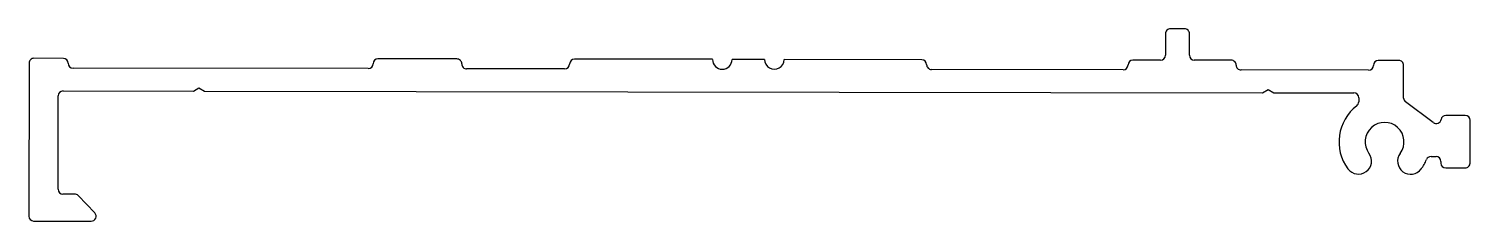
# Model space of a CAD drawing. Extents: x -49 to 64, y 8 to 23.
import ezdxf

# ---------------------------------------------------------------- set-up
doc = ezdxf.new("R2010")
doc.units = 0
doc.layers.get('0').update_dxf_attribs({"linetype": 'CONTINUOUS'})

msp = doc.modelspace()

# ---------------------------------------------------------------- linework, layer by layer
for p, q in [((41.75, 22.58), (40.64, 22.58)), ((40.26, 22.2), (40.25, 20.52)), ((42.13, 20.52), (42.13, 22.19)), ((-45.88, 20.27), (-48.18, 20.28)), ((-48.56, 19.9), (-48.58, 7.96)), ((-22.05, 19.48), (-45.12, 19.51)), ((-15.12, 20.23), (-21.29, 20.24)), ((-6.7, 19.45), (-14.36, 19.46)), ((4.86, 20.2), (-5.93, 20.21)), ((8.93, 20.19), (6.39, 20.19)), ((21.21, 20.17), (10.45, 20.19)), ((36.95, 19.38), (21.97, 19.41)), ((36.95, 19.38), (36.95, 19.38)), ((39.87, 20.14), (37.71, 20.14)), ((45.4, 20.13), (42.51, 20.14)), ((56.13, 19.35), (46.16, 19.37)), ((58.49, 20.11), (56.89, 20.11)), ((58.87, 17.18), (58.87, 19.73)), ((-46.29, 10.06), (-46.28, 17.35)), ((-45.9, 17.73), (-35.72, 17.72)), ((-35.72, 17.72), (-35.28, 17.97)), ((-35.28, 17.97), (-34.84, 17.72)), ((-34.84, 17.72), (47.84, 17.59)), ((47.84, 17.59), (48.28, 17.84)), ((48.28, 17.84), (48.72, 17.59)), ((48.72, 17.59), (54.98, 17.58)), ((55.36, 17.2), (55.36, 16.88)), ((58.87, 17.18), (58.87, 17.18)), ((61.19, 15.26), (59.02, 16.87)), ((63.69, 15.82), (62.17, 15.82)), ((64.07, 12.1), (64.07, 15.44)), ((61.01, 12.61), (61.4, 12.61)), ((61.78, 12.23), (61.78, 12.1)), ((62.16, 11.72), (63.68, 11.72)), ((-44.99, 9.68), (-45.91, 9.68)), ((-43.43, 8.21), (-44.71, 9.56)), ((-48.2, 7.58), (-43.71, 7.57))]:
    msp.add_line(p, q)
for centre, radius, start, end in [((40.64, 22.2), 0.381, 89.9713, 180.1021), ((41.75, 22.2), 0.381, 359.9106, 89.9754), ((-48.18, 19.9), 0.381, 89.9106, 179.9517), ((39.87, 20.52), 0.381, 269.947, 359.9106), ((42.51, 20.52), 0.381, 180.0284, 269.9965), ((-45.88, 19.89), 0.381, 359.9106, 89.9106), ((-45.12, 19.89), 0.381, 179.9106, 269.9106), ((-22.05, 19.86), 0.381, 269.9321, 359.9106), ((-21.29, 19.86), 0.381, 89.9355, 179.9106), ((-15.12, 19.85), 0.381, 359.9106, 89.9684), ((-14.36, 19.84), 0.381, 179.9106, 269.9771), ((-6.7, 19.83), 0.381, 269.9106, 359.9106), ((-5.93, 19.83), 0.381, 89.9709, 179.9106), ((5.62, 20.19), 0.762, 179.9106, 359.9106), ((9.69, 20.19), 0.762, 179.9106, 359.9107), ((21.21, 19.79), 0.381, 359.9106, 89.9106), ((21.97, 19.79), 0.381, 179.9106, 269.9988), ((36.95, 19.76), 0.381, 269.9106, 359.9106), ((37.71, 19.76), 0.381, 89.9928, 179.9106), ((45.4, 19.75), 0.381, 359.9106, 89.9966), ((46.16, 19.75), 0.381, 179.9106, 269.9279), ((56.13, 19.73), 0.381, 269.9801, 359.9106), ((56.89, 19.73), 0.381, 89.9106, 179.9106), ((58.49, 19.73), 0.381, 359.9105, 89.9106), ((-45.9, 17.35), 0.381, 89.9705, 179.9106), ((54.98, 17.2), 0.381, 0.0232, 89.9783), ((59.25, 17.18), 0.381, 179.9105, 233.5231), ((57.38, 13.76), 3.56, 127.7104, 216.3324), ((54.98, 16.88), 0.381, 307.7104, 0.1277), ((62.17, 15.44), 0.381, 89.9425, 170.6255), ((63.69, 15.44), 0.381, 359.9937, 89.9458), ((57.38, 13.76), 1.52, 323.3702, 216.3324), ((61.42, 15.57), 0.381, 233.5316, 350.6255), ((55.34, 12.26), 1.02, 216.3324, 36.3324), ((59.42, 12.25), 1.02, 143.3702, 323.3702), ((61.01, 12.23), 0.381, 89.9424, 157.1462), ((61.4, 12.23), 0.381, 0.0895, 89.9527), ((57.38, 13.76), 3.56, 323.3702, 337.1462), ((62.16, 12.1), 0.381, 180.1232, 269.9502), ((63.68, 12.1), 0.381, 269.9408, 0.1164), ((-45.91, 10.06), 0.381, 179.9106, 269.9106), ((-44.99, 9.3), 0.381, 43.5707, 90.8784), ((-48.2, 7.96), 0.381, 179.9335, 269.9106), ((-43.7, 7.95), 0.381, 269.9106, 43.6077)]:
    msp.add_arc(centre, radius, start, end)

doc.saveas('drawing.dxf')
